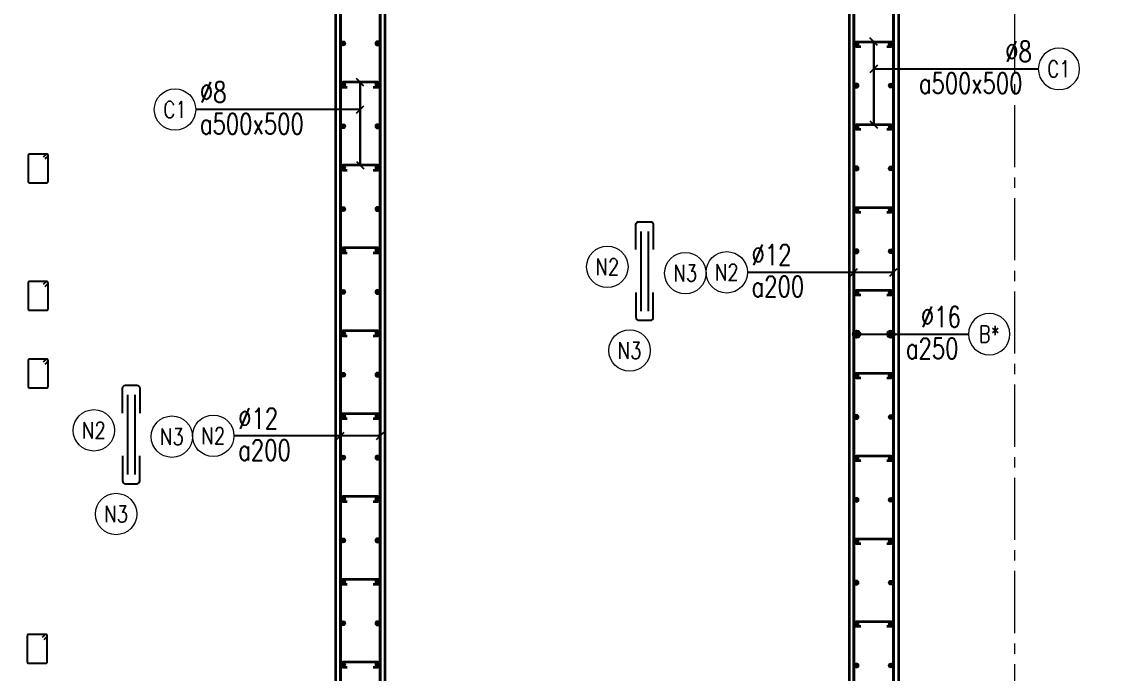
# Model space of a CAD drawing. Header units: millimetres. Extents: x 988833 to 1318015, y -9365 to 47591.
# Drawn here: x 1009989 to 1016543, y 4234 to 8167 of the extents above; entities that cross this region are included whole.
import ezdxf
from ezdxf.enums import TextEntityAlignment as Align

# ---------------------------------------------------------------- set-up
doc = ezdxf.new("R2010")
doc.units = ezdxf.units.MM
doc.header["$MEASUREMENT"] = 0
doc.linetypes.add('HIDDEN', pattern=[9.525, 6.35, -3.175])
doc.linetypes.add('OF_Grid_1$0$CENTER2', pattern=[1.125, 0.75, -0.125, 0.125, -0.125])
doc.layers.get('0').update_dxf_attribs({"lineweight": 20})
doc.layers.add('Hidden', color=9, linetype='HIDDEN')
doc.layers.add('Ligature', color=1, linetype='Continuous')
for name, color, linetype, lineweight in [('KC-LEADER', 153, 'Continuous', 18), ('KC-THEP', 6, 'Continuous', 40), ('NDC_S_DIM', 1, 'Continuous', 15), ('NDC_S_LEADER', 1, 'Continuous', 15), ('NDC_S_REBAR', 4, 'Continuous', 35), ('NDC_S_STIRRUP', 4, 'Continuous', 40), ('NDC_S_VN TEXT', 7, 'Continuous', 20), ('NDC_S_WALL', 6, 'Continuous', 35), ('OF_Grid_1$0$NDC_S_AXIS', 5, 'OF_Grid_1$0$CENTER2', 13)]:
    doc.layers.add(name, color=color, linetype=linetype, lineweight=lineweight)
doc.styles.add('NDC_DIM', font='', dxfattribs={"width": 0.75})
doc.styles.add('NDC_EN TXT', font='romans.shx', dxfattribs={"width": 0.8})
doc.styles.get('NDC_DIM').set_extended_font_data('Dotum')
doc.dimstyles.new('NDC_dim_30', dxfattribs={"dimscale": 30, "dimtxt": 2.5, "dimasz": 1.5, "dimexe": 1.5, "dimexo": 2.5, "dimgap": 1, "dimtad": 1, "dimdec": 0, "dimzin": 0, "dimdsep": 46, "dimtxsty": 'NDC_DIM', "dimblk": 'DIMMARK', "dimcen": 0.09, "dimdle": 1.2, "dimclrd": 1, "dimclre": 1, "dimclrt": 3, "dimadec": 0, "dimazin": 0, "dimtfac": 1, "dimtdec": 0, "dimtix": 1, "dimtofl": 0, "dimtmove": 0, "dimatfit": 3, "dimfxl": 6, "dimfxlon": 1, "dimtolj": 1, "dimtzin": 0, "dimarcsym": 0})

# ---------------------------------------------------------------- blocks, each defined once
blk = doc.blocks.new('THEP')
at = {"layer": 'KC-LEADER', "color": 6}
blk.add_circle((0, 0), 14, dxfattribs=at)
at = {"layer": 'KC-THEP'}
for p, q in [((-14, 0), (14, 0)), ((9.9, 9.9), (-9.9, -9.9)), ((-9.9, 9.9), (9.9, -9.9)), ((0, 14), (0, -14))]:
    blk.add_line(p, q, dxfattribs=at)
blk = doc.blocks.new('DIMMARK')
at = {"layer": 'NDC_S_DIM', "color": 1}
blk.add_line((-1.5, 0), (1, 0), dxfattribs=at)
at = {"layer": 'NDC_S_DIM', "color": 2, "const_width": 0.1}
blk.add_lwpolyline([(-0.42, -0.42), (0.42, 0.42)], dxfattribs=at)
blk = doc.blocks.new('*U11')
blk.add_circle((-2.5, 0), 2.5)
at = {"layer": 'NDC_S_VN TEXT', "color": 3, "style": 'NDC_EN TXT', "width": 0.75}
for tag, p in [('DK1', (0.5, 0.85)), ('KC1', (0.5, -2.97))]:
    blk.add_attdef(tag, p, '', height=2.5, dxfattribs=at)
at = {"layer": 'NDC_S_VN TEXT', "color": 7, "style": 'NDC_EN TXT', "width": 0.8}
blk.add_attdef('SH2', text='', height=2, dxfattribs=at).set_placement((-2.5, 0), align=Align.MIDDLE)
blk = doc.blocks.new('*U12')
blk.add_circle((-2.5, 0), 2.5)
at = {"layer": 'NDC_S_VN TEXT', "color": 3, "style": 'NDC_EN TXT', "width": 0.75}
for tag, p in [('DK1', (0.5, 0.85)), ('KC1', (0.5, -2.97))]:
    blk.add_attdef(tag, p, '', height=2.5, dxfattribs=at)
at = {"layer": 'NDC_S_VN TEXT', "color": 7, "style": 'NDC_EN TXT', "width": 0.8}
blk.add_attdef('SH2', text='', height=2, dxfattribs=at).set_placement((-2.5, 0), align=Align.MIDDLE)
blk = doc.blocks.new('A$C7BC65A55')
at = {"layer": 'Ligature'}
for p, q in [((-15.2, 372, 0), (-15.2, 38.5, 0)), ((15.2, 372, 0), (15.2, 38.5, 0))]:
    blk.add_line(p, q, dxfattribs=at)
for points in [[(-36.2, 296.5), (-36.2, 400.9, -0.414214), (-24, 413.1), (24, 413.1, -0.414214), (36.2, 400.9), (36.2, 296.5)], [(-36.2, 116.5), (-36.2, 12.2, 0.414214), (-24, 0), (24, 0, 0.414214), (36.2, 12.2), (36.2, 116.5)]]:
    blk.add_lwpolyline(points, format="xyb", dxfattribs=at)

msp = doc.modelspace()

# ---------------------------------------------------------------- linework, layer by layer
for centre in [(1013524.4, 6687.6), (1013995.3, 6649.4), (1013658.8, 6182.6), (1010424.4, 5700.7), (1010895.3, 5662.5), (1010558.8, 5195.7)]:
    msp.add_circle(centre, 125)
at = {"layer": 'Ligature'}
for points in [[(1010129.5, 7338.5), (1010145.4, 7354.5, 0.668179), (1010139.7, 7368.4), (1010035, 7368.4, 0.414214), (1010026.9, 7360.3), (1010026.9, 7203.2, 0.414214), (1010035, 7195), (1010139.7, 7195, 0.414214), (1010147.8, 7203.2), (1010147.8, 7360.3, 0.668179), (1010133.9, 7366), (1010117.9, 7350.1)], [(1010129.5, 6569.4), (1010145.4, 6585.3, 0.668179), (1010139.6, 6599.3), (1010035, 6599.3, 0.414214), (1010026.9, 6591.1), (1010026.9, 6434, 0.414214), (1010035, 6425.8), (1010139.6, 6425.8, 0.414214), (1010147.8, 6434), (1010147.8, 6591.1, 0.668179), (1010133.9, 6596.9), (1010117.9, 6580.9)], [(1010129.5, 6100.8), (1010145.4, 6116.8, 0.668179), (1010139.6, 6130.7), (1010035, 6130.7, 0.414214), (1010026.9, 6122.5), (1010026.9, 5965.4, 0.414214), (1010035, 5957.3), (1010139.6, 5957.3, 0.414214), (1010147.8, 5965.4), (1010147.8, 6122.5, 0.668179), (1010133.9, 6128.3), (1010117.9, 6112.3)], [(1010124.6, 4438.5), (1010140.6, 4454.5, 0.668179), (1010134.8, 4468.4), (1010030.2, 4468.4, 0.414214), (1010022, 4460.3), (1010022, 4303.2, 0.414214), (1010030.2, 4295), (1010134.8, 4295, 0.414214), (1010143, 4303.2), (1010143, 4460.3, 0.668179), (1010129, 4466), (1010113.1, 4450.1)]]:
    msp.add_lwpolyline(points, format="xyb", dxfattribs=at)
at = {"layer": 'NDC_S_REBAR'}
for points in [[(1015054.1, 8016.4), (1015029.1, 8016.4, -1), (1015029.1, 8046.4), (1015236.2, 8046.4, -1), (1015236.2, 8016.4), (1015211.2, 8016.4)], [(1012111.2, 7771.3), (1012136.2, 7771.3, 1), (1012136.2, 7801.3), (1011929.1, 7801.3, 1), (1011929.1, 7771.3), (1011954.1, 7771.3)], [(1015054.1, 7516.4), (1015029.1, 7516.4, -1), (1015029.1, 7546.4), (1015236.2, 7546.4, -1), (1015236.2, 7516.4), (1015211.2, 7516.4)], [(1012111.2, 7271.3), (1012136.2, 7271.3, 1), (1012136.2, 7301.3), (1011929.1, 7301.3, 1), (1011929.1, 7271.3), (1011954.1, 7271.3)], [(1015054.1, 7016.4), (1015029.1, 7016.4, -1), (1015029.1, 7046.4), (1015236.2, 7046.4, -1), (1015236.2, 7016.4), (1015211.2, 7016.4)], [(1012111.2, 6771.3), (1012136.2, 6771.3, 1), (1012136.2, 6801.3), (1011929.1, 6801.3, 1), (1011929.1, 6771.3), (1011954.1, 6771.3)], [(1015054.1, 6516.4), (1015029.1, 6516.4, -1), (1015029.1, 6546.4), (1015236.2, 6546.4, -1), (1015236.2, 6516.4), (1015211.2, 6516.4)], [(1012111.2, 6271.3), (1012136.2, 6271.3, 1), (1012136.2, 6301.3), (1011929.1, 6301.3, 1), (1011929.1, 6271.3), (1011954.1, 6271.3)], [(1015054.1, 6016.4), (1015029.1, 6016.4, -1), (1015029.1, 6046.4), (1015236.2, 6046.4, -1), (1015236.2, 6016.4), (1015211.2, 6016.4)], [(1012111.2, 5771.3), (1012136.2, 5771.3, 1), (1012136.2, 5801.3), (1011929.1, 5801.3, 1), (1011929.1, 5771.3), (1011954.1, 5771.3)], [(1015054.1, 5516.4), (1015029.1, 5516.4, -1), (1015029.1, 5546.4), (1015236.2, 5546.4, -1), (1015236.2, 5516.4), (1015211.2, 5516.4)], [(1012111.2, 5271.3), (1012136.2, 5271.3, 1), (1012136.2, 5301.3), (1011929.1, 5301.3, 1), (1011929.1, 5271.3), (1011954.1, 5271.3)], [(1015054.1, 5016.4), (1015029.1, 5016.4, -1), (1015029.1, 5046.4), (1015236.2, 5046.4, -1), (1015236.2, 5016.4), (1015211.2, 5016.4)], [(1012111.2, 4771.3), (1012136.2, 4771.3, 1), (1012136.2, 4801.3), (1011929.1, 4801.3, 1), (1011929.1, 4771.3), (1011954.1, 4771.3)], [(1015054.1, 4516.4), (1015029.1, 4516.4, -1), (1015029.1, 4546.4), (1015236.2, 4546.4, -1), (1015236.2, 4516.4), (1015211.2, 4516.4)], [(1012111.2, 4271.3), (1012136.2, 4271.3, 1), (1012136.2, 4301.3), (1011929.1, 4301.3, 1), (1011929.1, 4271.3), (1011954.1, 4271.3)]]:
    msp.add_lwpolyline(points, format="xyb", dxfattribs=at)
at = {"layer": 'NDC_S_STIRRUP'}
for points in [[(1011952.6, 576.3), (1011912.6, 536.3, 0.414214), (1011932.6, 516.3), (1012132.6, 516.3, 0.414214), (1012152.6, 536.3), (1012152.6, 12836.3, 0.414214), (1012132.6, 12856.3), (1011932.6, 12856.3, 0.414214), (1011912.6, 12836.3), (1011912.6, 536.3, 0.414214), (1011932.6, 516.3), (1011972.6, 556.3)], [(1015212.6, 576.3), (1015252.6, 536.3, -0.414214), (1015232.6, 516.3), (1015032.6, 516.3, -0.414214), (1015012.6, 536.3), (1015012.6, 12836.3, -0.414214), (1015032.6, 12856.3), (1015232.6, 12856.3, -0.414214), (1015252.6, 12836.3), (1015252.6, 536.3, -0.414214), (1015232.6, 516.3), (1015192.6, 556.3)]]:
    msp.add_lwpolyline(points, format="xyb", dxfattribs=at)
at = {"layer": 'NDC_S_WALL'}
for points in [[(1018083.4, 3486.3), (1015283.4, 3486.3), (1015283.4, 3486.3), (1015283.4, 12886.3)], [(1011883.4, 12386.3), (1011883.4, 986.3), (1009183.4, 986.3), (1009183.4, 986.3), (1009183.4, 1636.3), (1008883.4, 1636.3)], [(1008883.4, 1636.3), (1008883.4, 486.3), (1008883.4, 486.3), (1013583.4, 486.3), (1013583.4, 486.3), (1013583.4, 986.3), (1013583.4, 986.3), (1012183.4, 986.3), (1012183.4, 2536.3), (1012183.4, 2536.3), (1013583.4, 2536.3), (1013583.4, 2836.3), (1012183.4, 2836.3), (1012183.4, 2836.3), (1012183.4, 9886.3)], [(1014983.4, 9886.3), (1014983.4, 486.3), (1016282.3, 486.3), (1016282.3, 486.3), (1016282.3, 986.3), (1016282.3, 986.3), (1015283.4, 986.3), (1015283.4, 3186.3), (1015283.4, 3186.3), (1018083.4, 3186.3)]]:
    msp.add_lwpolyline(points, dxfattribs=at)
at = {"layer": 'OF_Grid_1$0$NDC_S_AXIS', "ltscale": 500}
msp.add_line((1015984.2, -1148.1), (1015984.2, 14548.1), dxfattribs=at)

# ---------------------------------------------------------------- block references
at = {"layer": 'Hidden', "xscale": 1.44, "yscale": 1.44, "zscale": 1.44}
for p in [(1013749.4, 6365.3, 0), (1010649.4, 5378.4, 0)]:
    msp.add_blockref('A$C7BC65A55', p, dxfattribs=at)
at = {"layer": 'KC-THEP'}
for p, rotation in [((1011929.1, 8036.3), 189.6685644363809), ((1015236.2, 8031.4), 9.66856443638095), ((1011929.1, 7786.3), 189.6685644363809), ((1015236.2, 7781.4), 9.66856443638095), ((1011929.1, 7536.3), 189.6685644363809), ((1015236.2, 7531.4), 9.66856443638095), ((1011929.1, 7286.3), 189.6685644363809), ((1015236.2, 7281.4), 9.66856443638095), ((1011929.1, 7036.3), 189.6685644363809), ((1015236.2, 7031.4), 9.66856443638095), ((1011929.1, 6786.3), 189.6685644363809), ((1015236.2, 6781.4), 9.66856443638095), ((1011929.1, 6536.3), 189.6685644363809), ((1015236.2, 6531.4), 9.66856443638095), ((1011929.1, 6286.3), 189.6685644363809), ((1015236.2, 6281.4), 9.66856443638095), ((1011929.1, 6036.3), 189.6685644363809), ((1015236.2, 6031.4), 9.66856443638095), ((1011929.1, 5786.3), 189.6685644363809), ((1015236.2, 5781.4), 9.66856443638095), ((1011929.1, 5536.3), 189.6685644363809), ((1015236.2, 5531.4), 9.66856443638095), ((1011929.1, 5286.3), 189.6685644363809), ((1015236.2, 5281.4), 9.66856443638095), ((1011929.1, 5036.3), 189.6685644363809), ((1015236.2, 5031.4), 9.66856443638095), ((1011929.1, 4786.3), 189.6685644363809), ((1015236.2, 4781.4), 9.66856443638095), ((1011929.1, 4536.3), 189.6685644363809), ((1015236.2, 4531.4), 9.66856443638095), ((1011929.1, 4286.3), 189.6685644363809), ((1015236.2, 4281.4), 9.66856443638095)]:
    msp.add_blockref('THEP', p, dxfattribs=dict(at, rotation=rotation))
at = {"layer": 'KC-THEP', "xscale": -1}
for p, rotation in [((1012136.2, 8036.3), 170.331435563619), ((1015029.1, 8031.4), 350.3314355636191), ((1012136.2, 7786.3), 170.331435563619), ((1015029.1, 7781.4), 350.3314355636191), ((1012136.2, 7536.3), 170.331435563619), ((1015029.1, 7531.4), 350.3314355636191), ((1012136.2, 7286.3), 170.331435563619), ((1015029.1, 7281.4), 350.3314355636191), ((1012136.2, 7036.3), 170.331435563619), ((1015029.1, 7031.4), 350.3314355636191), ((1012136.2, 6786.3), 170.331435563619), ((1015029.1, 6781.4), 350.3314355636191), ((1012136.2, 6536.3), 170.331435563619), ((1015029.1, 6531.4), 350.3314355636191), ((1012136.2, 6286.3), 170.331435563619), ((1015029.1, 6281.4), 350.3314355636191), ((1012136.2, 6036.3), 170.331435563619), ((1015029.1, 6031.4), 350.3314355636191), ((1012136.2, 5786.3), 170.331435563619), ((1015029.1, 5781.4), 350.3314355636191), ((1012136.2, 5536.3), 170.331435563619), ((1015029.1, 5531.4), 350.3314355636191), ((1012136.2, 5286.3), 170.331435563619), ((1015029.1, 5281.4), 350.3314355636191), ((1012136.2, 5036.3), 170.331435563619), ((1015029.1, 5031.4), 350.3314355636191), ((1012136.2, 4786.3), 170.331435563619), ((1015029.1, 4781.4), 350.3314355636191), ((1012136.2, 4536.3), 170.331435563619), ((1015029.1, 4531.4), 350.3314355636191), ((1012136.2, 4286.3), 170.331435563619), ((1015029.1, 4281.4), 350.3314355636191)]:
    msp.add_blockref('THEP', p, dxfattribs=dict(at, rotation=rotation))
at = {"layer": 'NDC_S_VN TEXT'}
ref = msp.add_blockref('*U12', (1016126, 7882), dxfattribs=dict(at, xscale=-50, yscale=50, zscale=50))
ref.add_attrib('SH2', 'C1', dxfattribs={"color": 7, "height": 100, "style": 'NDC_EN TXT', "width": 0.8}).set_placement((1016251, 7882), align=Align.MIDDLE)
ref.add_attrib('DK1', '%%c8', (1015926.9, 7924.3), dxfattribs={"color": 3, "height": 125, "style": 'NDC_EN TXT', "width": 0.75})
ref.add_attrib('KC1', 'a500x500', (1015404.5, 7733.4), dxfattribs={"color": 3, "height": 125, "style": 'NDC_EN TXT', "width": 0.75})
at = {"layer": 'NDC_S_VN TEXT', "xscale": 50, "yscale": 50, "zscale": 50}
for name, p, values in [('*U12', (1011039.3, 7637), {'SH2': 'C1', 'DK1': '%%c8', 'KC1': 'a500x500'}), ('*U11', (1014370.3, 6654.6), {'SH2': 'N2', 'DK1': '%%C12', 'KC1': 'a200'}), ('*U11', (1011270.3, 5667.7), {'SH2': 'N2', 'DK1': '%%C12', 'KC1': 'a200'})]:
    msp.add_blockref(name, p, dxfattribs=at).add_auto_attribs(values)
at = {"layer": 'NDC_S_VN TEXT'}
ref = msp.add_blockref('*U11', (1015705.1, 6281.4), dxfattribs=dict(at, xscale=-50, yscale=50, zscale=50))
ref.add_attrib('SH2', 'B*', dxfattribs={"color": 7, "height": 100, "style": 'NDC_EN TXT', "width": 0.8}).set_placement((1015830.1, 6281.4), align=Align.MIDDLE)
ref.add_attrib('DK1', '%%C16', (1015416.7, 6323.7), dxfattribs={"color": 3, "height": 125, "style": 'NDC_EN TXT', "width": 0.75})
ref.add_attrib('KC1', 'a250', (1015327.4, 6132.8), dxfattribs={"color": 3, "height": 125, "style": 'NDC_EN TXT', "width": 0.75})

# ---------------------------------------------------------------- texts
at = {"layer": 'NDC_S_VN TEXT', "color": 7, "style": 'NDC_EN TXT', "width": 0.8}
for tag, p in [('N2', (1013524.4, 6687.6)), ('N3', (1013995.3, 6649.4)), ('N3', (1013658.8, 6182.6)), ('N2', (1010424.4, 5700.7)), ('N3', (1010895.3, 5662.5)), ('N3', (1010558.8, 5195.7))]:
    msp.add_attdef(tag, text='3', height=100, dxfattribs=at).set_placement(p, align=Align.MIDDLE)

# ---------------------------------------------------------------- leaders
at = {"layer": 'NDC_S_LEADER'}
for points, override in [([(1015132.6, 8046.4), (1015132.6, 7546.4)], {"dimtad": 0, "dimldrblk": 'Oblique'}), ([(1015132.6, 7546.4), (1015132.6, 8046.4)], {"dimtad": 0, "dimldrblk": 'Oblique'}), ([(1015132.6, 7882), (1016126, 7882)], {"dimtad": 0, "dimldrblk": 'Oblique'}), ([(1012032.6, 7801.3), (1012032.6, 7301.3)], {"dimtad": 0, "dimldrblk": 'Oblique'}), ([(1012032.6, 7301.3), (1012032.6, 7801.3)], {"dimtad": 0, "dimldrblk": 'Oblique'}), ([(1012032.6, 7637), (1011039.3, 7637)], {"dimtad": 0, "dimldrblk": 'Oblique'}), ([(1015252.6, 6654.4), (1014370.3, 6654.4)], {"dimtad": 0, "dimldrblk": 'Oblique'}), ([(1015012.6, 6654.4), (1014370.3, 6654.4)], {"dimtad": 0, "dimldrblk": 'Oblique'}), ([(1015029.1, 6281.4), (1015705.1, 6281.4)], {"dimtad": 0, "dimldrblk": 'Origin'}), ([(1015236.2, 6281.4), (1015705.1, 6281.4)], {"dimtad": 0, "dimldrblk": 'Origin'}), ([(1012152.6, 5667.5), (1011270.3, 5667.5)], {"dimtad": 0, "dimldrblk": 'Oblique'}), ([(1011912.6, 5667.5), (1011270.3, 5667.5)], {"dimtad": 0, "dimldrblk": 'Oblique'})]:
    msp.add_leader(points, dimstyle='NDC_dim_30', override=override, dxfattribs=at)

doc.saveas('drawing.dxf')
